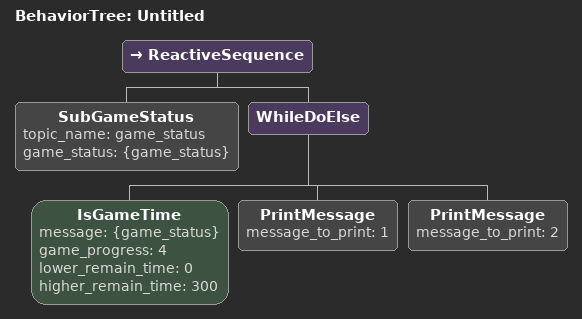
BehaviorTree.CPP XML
<?xml version="1.0" encoding="UTF-8"?>
<root BTCPP_format="4">
  <BehaviorTree ID="Untitled">
    <ReactiveSequence>
      <SubGameStatus topic_name="game_status"
                     game_status="{game_status}"/>
      <WhileDoElse>
        <IsGameTime message="{game_status}"
                    game_progress="4"
                    lower_remain_time="0"
                    higher_remain_time="300"/>
        <PrintMessage message_to_print="1"/>
        <PrintMessage message_to_print="2"/>
      </WhileDoElse>
    </ReactiveSequence>
  </BehaviorTree>

</root>
